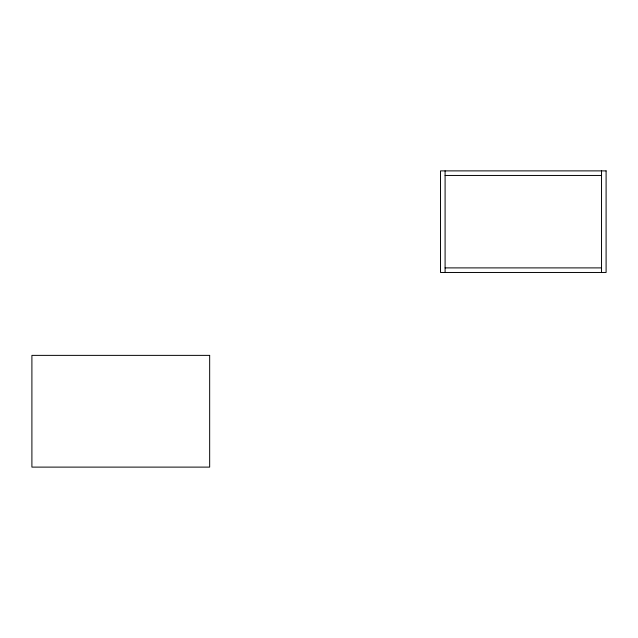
<?xml version="1.0" encoding="UTF-8"?>
<svg xmlns="http://www.w3.org/2000/svg" width="638" height="638" viewBox="0 0 638 638"><rect width="100%" height="100%" fill="white"/><g stroke="black" fill="none" stroke-linecap="round" stroke-linejoin="round"><path stroke-width="0.96" d="M445.093 175.458L601.53 175.458M445.093 267.896L601.53 267.896M601.53 170.888L601.53 272.474M445.093 170.888L445.093 272.474M606.1 170.888L440.523 170.888L440.523 272.474L606.1 272.474L606.1 170.888M209.663 355.374L31.9 355.374L31.9 467.112L209.663 467.112L209.663 355.374"/></g></svg>
